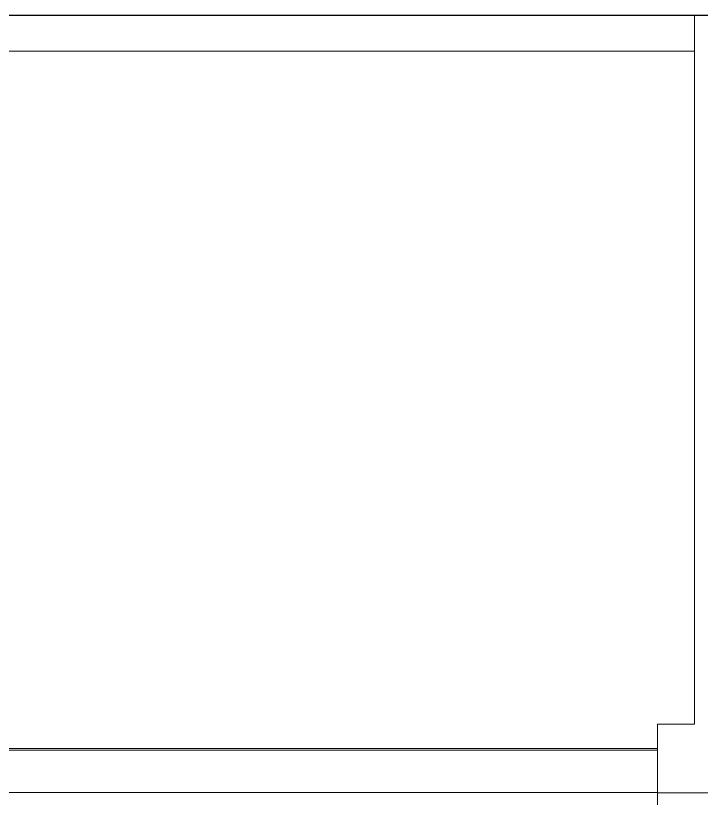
# Model space of a CAD drawing. Extents: x 3443499 to 7125205, y -1700016 to -264854.
# Drawn here: x 3697183.3 to 3697297.8, y -868124.6 to -867993.9 of the extents above; entities that cross this region are included whole.
import ezdxf

# ---------------------------------------------------------------- set-up
doc = ezdxf.new("R2010")
doc.units = 0
doc.header["$LTSCALE"] = 1000
doc.header["$MEASUREMENT"] = 0
for name, color, linetype in [('!校对', 2, 'CONTINUOUS'), ('LVTRY', 252, 'CONTINUOUS'), ('看线', 185, 'CONTINUOUS')]:
    doc.layers.add(name, color=color, linetype=linetype)
doc.layers.add('平面-空调预留孔', color=252, linetype='CONTINUOUS', lineweight=15)
doc.styles.add('DIM_FONT', font='SIMPLEX', dxfattribs={"width": 0.7, "bigfont": 'GBCBIG'})

# ---------------------------------------------------------------- blocks, each defined once
blk = doc.blocks.new('gdgdgdrgdfsfs')
at = {"layer": '平面-空调预留孔', "color": 252}
for p, q in [((701373.32, 763967.56), (701455.02, 763967.56)), ((701455.02, 763967.56), (701455.02, 763849.22)), ((703030.02, 763961.62), (701455.02, 763961.62)), ((701455.02, 763849.22), (701461.18, 763849.22)), ((701461.18, 763849.22), (701461.18, 763834.7)), ((703023.86, 763845.19), (701461.18, 763845.19)), ((703023.86, 763844.89), (701461.18, 763844.89)), ((701461.18, 763837.76), (701452.7, 763837.76)), ((703023.86, 763837.79), (701461.18, 763837.79))]:
    blk.add_line(p, q, dxfattribs=at)
blk = doc.blocks.new('A$C25274923')
at = {"layer": '看线', "color": 252, "ltscale": 0.5}
blk.add_lwpolyline([(9600, 1750), (3700, 1750)], dxfattribs=at)
at = {"layer": '平面-空调预留孔', "color": 252, "xscale": -1}
blk.add_blockref('gdgdgdrgdfsfs', (710842.52, -762217.56), dxfattribs=at)
at = {"layer": 'LVTRY', "color": 252, "style": 'DIM_FONT', "text_generation_flag": 4, "width": 0.8, "flags": 9}
for tag, p in [('XSIZE', (10837.5, 12298.97)), ('YSIZE', (10837.5, 12298.97)), ('XSIZE', (38237.5, 12298.97)), ('YSIZE', (38237.5, 12298.97)), ('XSIZE', (38237.69, 12298.97)), ('YSIZE', (38237.69, 12298.97))]:
    blk.add_attdef(tag, p, '', height=0.5, rotation=90, dxfattribs=at)
at = {"layer": 'LVTRY', "color": 252, "style": 'DIM_FONT', "width": 0.8, "flags": 9}
for tag, p in [('XSIZE', (16562.5, 12298.97)), ('YSIZE', (16562.5, 12298.97)), ('XSIZE', (43962.5, 12298.97)), ('YSIZE', (43962.5, 12298.97)), ('XSIZE', (43962.69, 12298.97)), ('YSIZE', (43962.69, 12298.97))]:
    blk.add_attdef(tag, p, '', height=0.5, rotation=90, dxfattribs=at)

msp = doc.modelspace()

# ---------------------------------------------------------------- block references
at = {"layer": '!校对'}
msp.add_blockref('A$C25274923', (3687909.12, -869743.92), dxfattribs=at)

doc.saveas('drawing.dxf')
